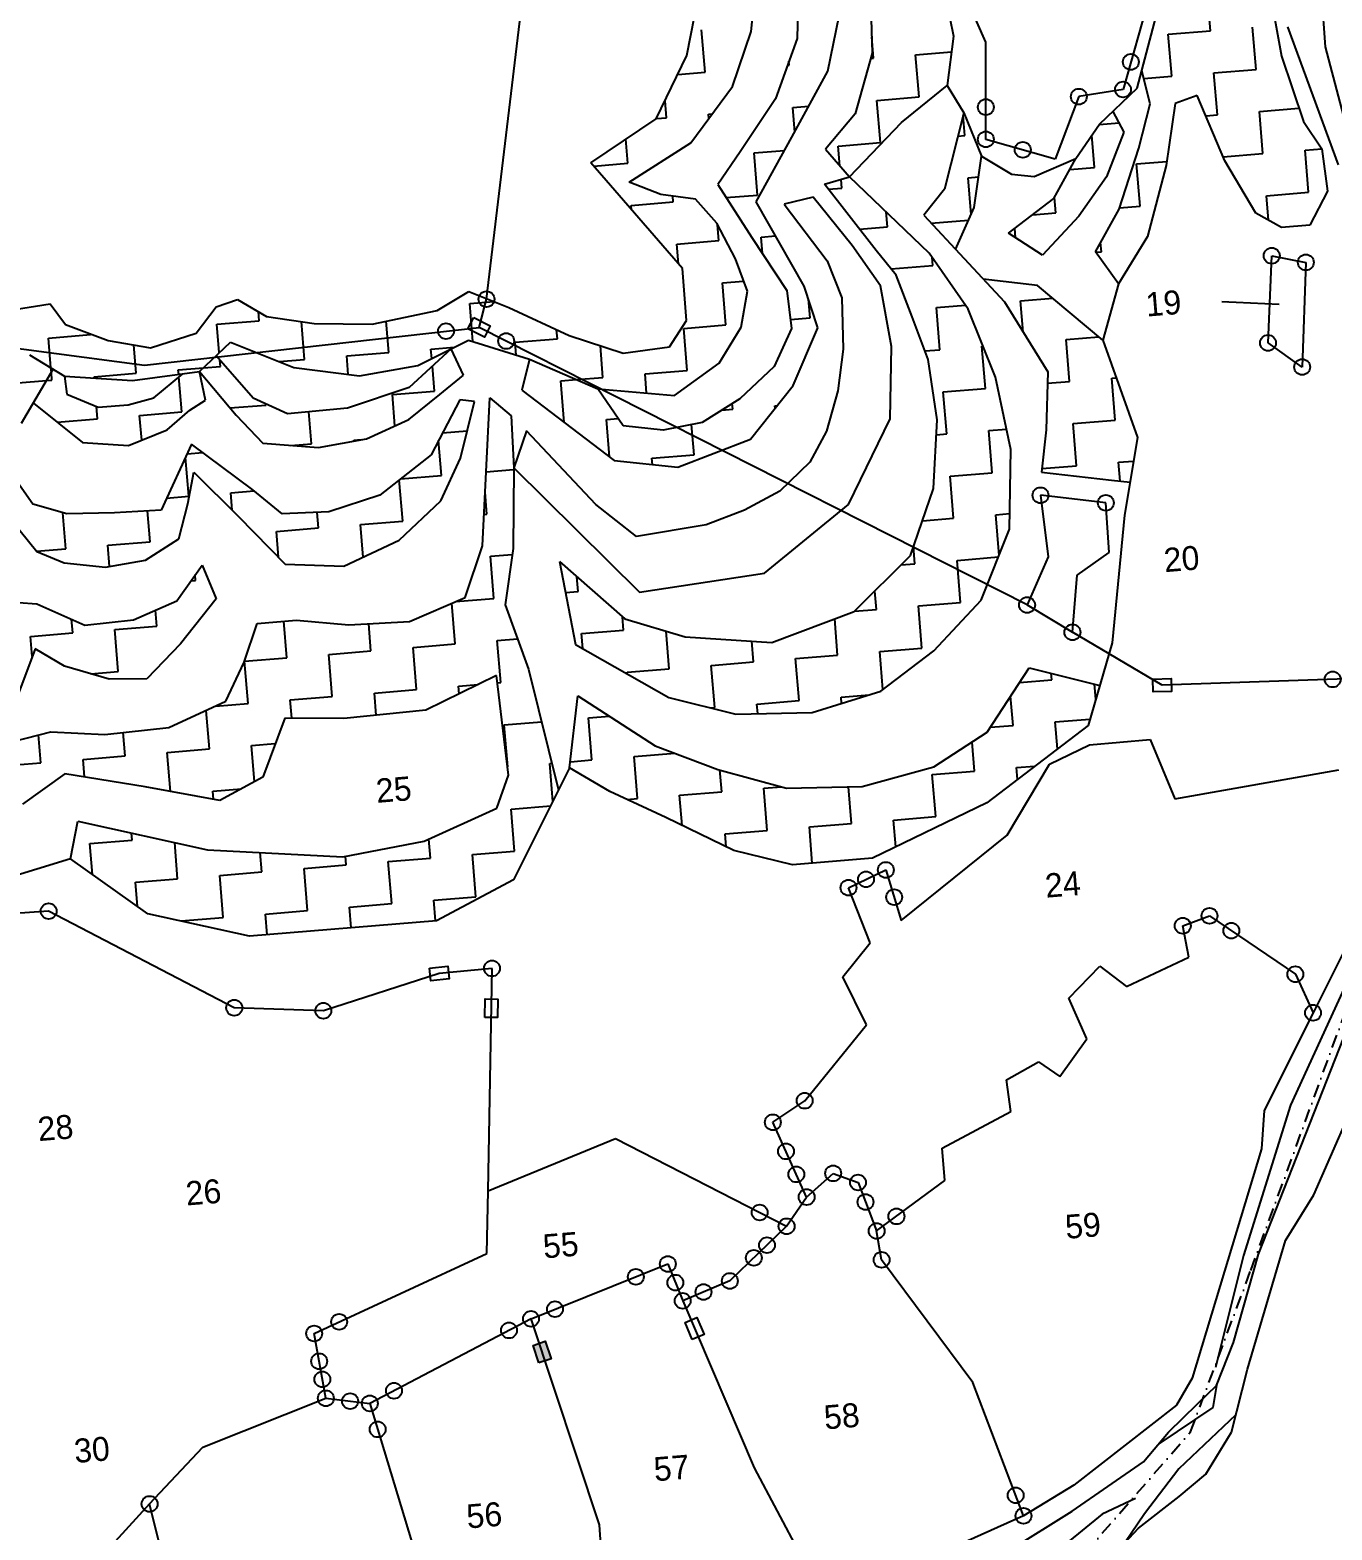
# Model space of a CAD drawing. Header units: metres. Extents: x 307122 to 311809, y 1926082 to 1930533.
# Drawn here: x 309685 to 310183, y 1928855 to 1929430 of the extents above; entities that cross this region are included whole.
import ezdxf

# ---------------------------------------------------------------- set-up
doc = ezdxf.new("R2010")
doc.units = ezdxf.units.M
doc.linetypes.add('DASHDOT', pattern=[1, 0.5, -0.25, 0, -0.25])
for name, color, linetype in [('LINE_WATER', 4, 'Continuous'), ('POLY_HATCH', 12, 'Continuous'), ('POLY_PARCEL', 6, 'Continuous'), ('POLY_WATER', 4, 'Continuous'), ('TEXT_PARCEL', 7, 'Continuous'), ('V_BOUND_STREAM_LINE', 7, 'DASHDOT')]:
    doc.layers.add(name, color=color, linetype=linetype)
doc.styles.add('TEXT_MAP', font='')
doc.styles.get('TEXT_MAP').set_extended_font_data('Kruti Dev 050')
doc.dimstyles.get("Standard").update_dxf_attribs({"dimtxt": 2.5, "dimasz": 2.5, "dimexe": 1.25, "dimexo": 0.625, "dimtad": 1, "dimdec": 4, "dimdsep": 46, "dimlunit": 6, "dimtxsty": 'Standard', "dimcen": 2.5, "dimadec": 0, "dimazin": 0, "dimtfac": 1, "dimtdec": 4, "dimtmove": 0, "dimatfit": 3, "dimfxl": 1, "dimtolj": 1, "dimtzin": 0, "dimarcsym": 0})

msp = doc.modelspace()

# ---------------------------------------------------------------- hatches: boundary and pattern name
msp.add_hatch(color=256).paths.add_polyline_path([(309881.99, 1928927.18), (309877.33, 1928925.63), (309879.56, 1928918.9), (309884.22, 1928920.44)])

# ---------------------------------------------------------------- linework, layer by layer
for points in [[(309854.58, 1929319.38), (309860.91, 1929316.17), (309858.69, 1929311.79), (309852.36, 1929315)], [(310114.73, 1929180.83), (310121.82, 1929181.08), (310121.99, 1929176.17), (310114.9, 1929175.92)], [(309837.59, 1929070.19), (309844.66, 1929070.88), (309845.13, 1929065.99), (309838.07, 1929065.3)], [(309858.78, 1929051.28), (309858.91, 1929058.37), (309863.82, 1929058.29), (309863.69, 1929051.19)], [(309938.33, 1928927.86), (309935.53, 1928934.39), (309940.04, 1928936.32), (309942.84, 1928929.8)], [(309879.56, 1928918.9), (309877.33, 1928925.63), (309881.99, 1928927.18), (309884.22, 1928920.44)]]:
    msp.add_lwpolyline(points, close=True)
for centre in [(310106.38, 1929417.28), (310086.45, 1929403.98), (310103.37, 1929406.71), (310050.81, 1929399.97), (310050.82, 1929387.62), (310064.95, 1929383.59), (310160.36, 1929343.03), (310173.42, 1929340.49), (309859.44, 1929326.38), (309843.93, 1929314.16), (309866.98, 1929310.35), (310158.94, 1929309.64), (310172, 1929300.41), (310071.75, 1929251.27), (310096.77, 1929248.37), (310066.6, 1929209.25), (310083.98, 1929198.79), (310183.71, 1929180.75), (310012.48, 1929107.75), (309998.17, 1929100.96), (310004.89, 1929104.15), (310015.65, 1929097.34), (309691.67, 1929091.96), (310136.51, 1929090.19), (310126.25, 1929086.37), (310144.88, 1929084.49), (309861.57, 1929070.05), (310169.4, 1929067.79), (309762.8, 1929054.96), (309796.94, 1929053.81), (310176.19, 1929053.04), (309981.4, 1929019.36), (309969.2, 1929011.09), (309974.22, 1928999.95), (309978.19, 1928991.14), (309992.28, 1928991.52), (310001.82, 1928988.01), (309982.12, 1928982.44), (310004.69, 1928980.55), (309964.14, 1928976.52), (310016.54, 1928975.05), (309974.45, 1928971.24), (310008.96, 1928969.45), (309966.94, 1928964.02), (309928.92, 1928956.81), (309961.92, 1928959.18), (310010.86, 1928958.38), (309916.66, 1928951.9), (309952.7, 1928950.31), (309931.82, 1928949.66), (309942.63, 1928946.07), (309885.7, 1928939.49), (309934.64, 1928942.7), (309802.99, 1928934.63), (309876.53, 1928935.81), (309793.4, 1928930.2), (309868.09, 1928931.38), (309795.32, 1928919.53), (309796.56, 1928912.62), (309797.87, 1928905.36), (309807.19, 1928904.28), (309824, 1928908.25), (309814.75, 1928903.4), (309817.77, 1928893.46), (309730.36, 1928864.89), (310062.24, 1928868.19), (310065.23, 1928860.33)]:
    msp.add_circle(centre, 3.04)
at = {"layer": 'LINE_WATER'}
for p, q in [((310181, 1929423.01), (310178.49, 1929457.25)), ((310201.42, 1929345), (310181, 1929423.01)), ((310195.08, 1929077.78), (310167.59, 1929017.68)), ((310155.25, 1928960.56), (310189.58, 1929047.74)), ((310167.59, 1929017.68), (310149.49, 1928960)), ((310149.49, 1928960), (310138.78, 1928917.15)), ((310145.75, 1928926.79), (310155.25, 1928960.56)), ((310139.22, 1928910.2), (310145.75, 1928926.79)), ((310131.91, 1928903.18), (310139.22, 1928910.2)), ((310139.22, 1928910.2), (310137.72, 1928901.85)), ((310137.72, 1928901.85), (310117.05, 1928887.91)), ((310120.82, 1928892.35), (310131.91, 1928903.18)), ((310146.64, 1928899.03), (310124.76, 1928878.31)), ((310111.23, 1928881.05), (310120.82, 1928892.35)), ((310083.86, 1928862.17), (310111.23, 1928881.05)), ((310124.76, 1928878.31), (310111.63, 1928861.04)), ((310108.16, 1928867.03), (310095.42, 1928861.03)), ((310059.68, 1928847.05), (310083.86, 1928862.17)), ((310095.42, 1928861.03), (310081.46, 1928849.64)), ((310111.63, 1928861.04), (310104.02, 1928850.04))]:
    msp.add_line(p, q, dxfattribs=at)
at = {"layer": 'POLY_HATCH'}
for p, q in [((309960.87, 1929428.99), (309963.07, 1929449.77)), ((309936.28, 1929419.75), (309941.49, 1929446.61)), ((309979.05, 1929446.62), (309978.47, 1929426.3)), ((310006.65, 1929442.73), (310007.26, 1929420.64)), ((310035.66, 1929441.03), (310038.36, 1929427.18)), ((310108.84, 1929407.17), (310116.59, 1929436.73)), ((309990.2, 1929413.75), (309994.65, 1929434.95)), ((310161.32, 1929434.92), (310164.15, 1929419.52)), ((309953.72, 1929407.81), (309960.87, 1929428.99)), ((309978.47, 1929426.3), (309970.23, 1929403.11)), ((310038.36, 1929427.18), (310036, 1929408.23)), ((309924.51, 1929395.52), (309936.28, 1929419.75)), ((310007.26, 1929420.64), (310000.79, 1929397.38)), ((310164.15, 1929419.52), (310172.47, 1929394.41)), ((309976.51, 1929388.42), (309990.2, 1929413.75)), ((310113.76, 1929401.19), (310110.59, 1929413.83)), ((309937.72, 1929386.25), (309953.72, 1929407.81)), ((310018.42, 1929394.04), (310036, 1929408.23)), ((310036, 1929408.23), (310042.34, 1929397.81)), ((310094.32, 1929393.47), (310108.84, 1929407.17)), ((309970.23, 1929403.11), (309956.69, 1929382.85)), ((310109.46, 1929384.25), (310113.76, 1929401.19)), ((310123.4, 1929401.33), (310119.87, 1929377.59)), ((310131.76, 1929404.36), (310123.4, 1929401.33)), ((310142.41, 1929379.44), (310131.76, 1929404.36)), ((309899.44, 1929378.66), (309924.51, 1929395.52)), ((310000.79, 1929397.38), (309989.33, 1929383.87)), ((310042.34, 1929397.81), (310035.02, 1929368.56)), ((310042.34, 1929397.81), (310049.18, 1929381.17)), ((310099.44, 1929398.3), (310103.74, 1929390.41)), ((309998.58, 1929373.27), (310018.42, 1929394.04)), ((310085.24, 1929380.22), (310094.32, 1929393.47)), ((310103.74, 1929390.41), (310097.09, 1929373.28)), ((310172.47, 1929394.41), (310179.58, 1929384.05)), ((309914.09, 1929371.17), (309937.72, 1929386.25)), ((309962.77, 1929363.65), (309976.51, 1929388.42)), ((309989.33, 1929383.87), (309998.58, 1929373.27)), ((310101.9, 1929360.88), (310109.46, 1929384.25)), ((310179.58, 1929384.05), (310181.69, 1929367.81)), ((309934.51, 1929338.18), (309899.44, 1929378.66)), ((309956.69, 1929382.85), (309948.14, 1929370.33)), ((310046.38, 1929361.54), (310049.18, 1929381.17)), ((310049.18, 1929381.17), (310060.69, 1929374.3)), ((310069.37, 1929373.45), (310085.24, 1929380.22)), ((310076.91, 1929364.99), (310085.24, 1929380.22)), ((310154.23, 1929359.3), (310142.41, 1929379.44)), ((309988.98, 1929370.42), (309998.58, 1929373.27)), ((310029.11, 1929344.06), (309998.58, 1929373.27)), ((310060.69, 1929374.3), (310069.37, 1929373.45)), ((310097.09, 1929373.28), (310086.47, 1929358.19)), ((310119.87, 1929377.59), (310112.71, 1929350.43)), ((309926.2, 1929366.48), (309914.09, 1929371.17)), ((309948.14, 1929370.33), (309961.07, 1929349.99)), ((310008.77, 1929345.08), (309988.98, 1929370.42)), ((310035.02, 1929368.56), (310026.98, 1929358.64)), ((310181.69, 1929367.81), (310174.94, 1929354.75)), ((309939.49, 1929364.73), (309926.2, 1929366.48)), ((309947.71, 1929355.46), (309939.49, 1929364.73)), ((309981.19, 1929331.37), (309962.77, 1929363.65)), ((309984.59, 1929365.44), (309973.54, 1929362.84)), ((309973.54, 1929362.84), (309989.96, 1929341.1)), ((309999.62, 1929346.96), (309984.59, 1929365.44)), ((310039.21, 1929345.48), (310046.38, 1929361.54)), ((310059.51, 1929351.71), (310076.91, 1929364.99)), ((310092.81, 1929344.49), (310101.9, 1929360.88)), ((309954.87, 1929341.84), (309947.71, 1929355.46)), ((310026.98, 1929358.64), (310057.89, 1929325.37)), ((310086.47, 1929358.19), (310072.52, 1929343.3)), ((310164.06, 1929353.86), (310154.23, 1929359.3)), ((309961.07, 1929349.99), (309974.56, 1929329.71)), ((310072.52, 1929343.3), (310059.51, 1929351.71)), ((310112.71, 1929350.43), (310101.68, 1929332.33)), ((310174.94, 1929354.75), (310164.06, 1929353.86)), ((310010.46, 1929331.52), (309999.62, 1929346.96)), ((310016.39, 1929335.64), (310008.77, 1929345.08)), ((310044.04, 1929322.55), (310029.11, 1929344.06)), ((310101.68, 1929332.33), (310092.81, 1929344.49)), ((309936.14, 1929318.22), (309934.51, 1929338.18)), ((309959.44, 1929329.42), (309954.87, 1929341.84)), ((309989.96, 1929341.1), (309995.63, 1929326.93)), ((310022.53, 1929319.65), (310016.39, 1929335.64)), ((310070.59, 1929331.69), (310049.78, 1929334.09)), ((310101.68, 1929332.33), (310095.63, 1929310.73)), ((309840.59, 1929322.02), (309852.69, 1929329.35)), ((309852.69, 1929329.35), (309868.01, 1929323.21)), ((309957.01, 1929315.73), (309959.44, 1929329.42)), ((309974.56, 1929329.71), (309976.32, 1929315.21)), ((309986.43, 1929315.48), (309981.19, 1929331.37)), ((309995.63, 1929326.93), (309996.12, 1929307.26)), ((310014.62, 1929308.22), (310010.46, 1929331.52)), ((310095.63, 1929310.73), (310070.59, 1929331.69)), ((309678.64, 1929322.48), (309692.22, 1929324.65)), ((309692.22, 1929324.65), (309698.17, 1929316.68)), ((309748.17, 1929313.38), (309755.81, 1929323.52)), ((309755.81, 1929323.52), (309764.04, 1929326.31)), ((309764.04, 1929326.31), (309775.16, 1929319.82)), ((309815.62, 1929316.8), (309840.59, 1929322.02)), ((309868.01, 1929323.21), (309891.11, 1929312.42)), ((310054.55, 1929296.49), (310044.04, 1929322.55)), ((310057.89, 1929325.37), (310074.58, 1929298.57)), ((309698.17, 1929316.68), (309714.54, 1929310.62)), ((309775.16, 1929319.82), (309793.37, 1929317.09)), ((309793.37, 1929317.09), (309815.62, 1929316.8)), ((309929.56, 1929308.17), (309936.14, 1929318.22)), ((309948.55, 1929301.89), (309957.01, 1929315.73)), ((309976.32, 1929315.21), (309969.63, 1929300.59)), ((309976.99, 1929293.31), (309986.43, 1929315.48)), ((310028.71, 1929303.26), (310022.53, 1929319.65)), ((309714.54, 1929310.62), (309730.65, 1929307.71)), ((309730.65, 1929307.71), (309748.17, 1929313.38)), ((309749.49, 1929298.71), (309761.35, 1929309.98)), ((309761.35, 1929309.98), (309785.6, 1929300.25)), ((309833.15, 1929300.95), (309852.61, 1929310.72)), ((309852.61, 1929310.72), (309875.95, 1929303.4)), ((309891.11, 1929312.42), (309911.78, 1929305.65)), ((310095.63, 1929310.73), (310108.88, 1929273.41)), ((309684.3, 1929305.08), (309697.76, 1929296.95)), ((309770.04, 1929288.42), (309755.83, 1929304.73)), ((309845.93, 1929307.37), (309829.78, 1929292.58)), ((309850.66, 1929297.28), (309845.93, 1929307.37)), ((309875.95, 1929303.4), (309872.94, 1929291.53)), ((309875.95, 1929303.4), (309902.1, 1929292.04)), ((309911.78, 1929305.65), (309929.56, 1929308.17)), ((309996.12, 1929307.26), (309994.04, 1929291.33)), ((310014.08, 1929280.59), (310014.62, 1929308.22)), ((309681.26, 1929278.9), (309693.45, 1929299.55)), ((309723.84, 1929295.18), (309749.49, 1929298.71)), ((309731.96, 1929288.66), (309743.06, 1929297.82)), ((309751.82, 1929287.68), (309749.49, 1929298.71)), ((309749.49, 1929298.71), (309763.48, 1929281.92)), ((309785.6, 1929300.25), (309810.74, 1929296.98)), ((309810.74, 1929296.98), (309833.15, 1929300.95)), ((309931.45, 1929289.48), (309948.55, 1929301.89)), ((309969.63, 1929300.59), (309956.56, 1929288.25)), ((310032.21, 1929280.2), (310028.71, 1929303.26)), ((310074.58, 1929298.57), (310073.98, 1929276.39)), ((309697.76, 1929296.95), (309723.84, 1929295.18)), ((309697.76, 1929296.95), (309698.63, 1929290.03)), ((309829.78, 1929292.58), (309806.17, 1929284.67)), ((309841.57, 1929289.82), (309850.66, 1929297.28)), ((309902.1, 1929292.04), (309931.45, 1929289.48)), ((309911.8, 1929277.83), (309902.1, 1929292.04)), ((309960.64, 1929272.82), (309976.99, 1929293.31)), ((310060.41, 1929268.85), (310054.55, 1929296.49)), ((309685.81, 1929286.6), (309704.63, 1929271.5)), ((309698.63, 1929290.03), (309710.61, 1929285.04)), ((309722.1, 1929285.98), (309731.96, 1929288.66)), ((309745.79, 1929283.82), (309751.82, 1929287.68)), ((309783.22, 1929282.42), (309770.04, 1929288.42)), ((309829.67, 1929280.26), (309841.57, 1929289.82)), ((309849.2, 1929287.83), (309838.24, 1929266.79)), ((309854.85, 1929287.17), (309849.2, 1929287.83)), ((309849.54, 1929265.48), (309854.85, 1929287.17)), ((309857.87, 1929231.97), (309860.79, 1929288.58)), ((309860.79, 1929288.58), (309868.92, 1929281.68)), ((309872.94, 1929291.53), (309908.38, 1929264.6)), ((309956.56, 1929288.25), (309942.1, 1929279.19)), ((309994.04, 1929291.33), (309989.69, 1929275.77)), ((309710.61, 1929285.04), (309722.1, 1929285.98)), ((309737.07, 1929276.39), (309745.79, 1929283.82)), ((309763.48, 1929281.92), (309773.69, 1929271.19)), ((309806.17, 1929284.67), (309783.22, 1929282.42)), ((309868.92, 1929281.68), (309869.87, 1929261.82)), ((309998.18, 1929247.75), (310014.08, 1929280.59)), ((309722.27, 1929270.33), (309737.07, 1929276.39)), ((309813.47, 1929272.96), (309829.67, 1929280.26)), ((309874.78, 1929275.92), (309869.87, 1929261.82)), ((309901.31, 1929247.69), (309874.78, 1929275.92)), ((309927.13, 1929276.27), (309911.8, 1929277.83)), ((309942.1, 1929279.19), (309927.13, 1929276.27)), ((309989.69, 1929275.77), (309983.33, 1929263.99)), ((310030.74, 1929253.93), (310032.21, 1929280.2)), ((310073.98, 1929276.39), (310072.09, 1929260.14)), ((309704.63, 1929271.5), (309722.27, 1929270.33)), ((309746.48, 1929270.83), (309734.74, 1929245.62)), ((309769.93, 1929253.35), (309746.48, 1929270.83)), ((309773.69, 1929271.19), (309795.09, 1929269.59)), ((309795.09, 1929269.59), (309813.47, 1929272.96)), ((309932.8, 1929262.1), (309960.64, 1929272.82)), ((310108.88, 1929273.41), (310103.97, 1929243.62)), ((309685.67, 1929247.93), (309670.9, 1929268.73)), ((309838.24, 1929266.79), (309818.6, 1929251.38)), ((309841.92, 1929249.18), (309849.54, 1929265.48)), ((309908.38, 1929264.6), (309932.8, 1929262.1)), ((309983.33, 1929263.99), (309971.85, 1929252.91)), ((310059.93, 1929238.3), (310060.41, 1929268.85)), ((309745, 1929247.95), (309747.36, 1929260.08)), ((309747.36, 1929260.08), (309764.42, 1929243.2)), ((309869.87, 1929261.82), (309869.65, 1929230.87)), ((309869.87, 1929261.82), (309918.14, 1929214.16)), ((310072.09, 1929260.14), (310098.91, 1929257.11)), ((309781.13, 1929244.2), (309769.93, 1929253.35)), ((309971.85, 1929252.91), (309958.37, 1929245.61)), ((310021.98, 1929228.26), (310030.74, 1929253.93)), ((310098.91, 1929257.11), (310106.07, 1929256.34)), ((309673.87, 1929246.22), (309687.16, 1929229.78)), ((309698.67, 1929244.15), (309685.67, 1929247.93)), ((309741.62, 1929234.62), (309745, 1929247.95)), ((309818.6, 1929251.38), (309798.98, 1929244.92)), ((309825.99, 1929234.08), (309841.92, 1929249.18)), ((309916.96, 1929235.46), (309901.31, 1929247.69)), ((309965.98, 1929221.46), (309998.18, 1929247.75)), ((309716.92, 1929244.53), (309698.67, 1929244.15)), ((309734.74, 1929245.62), (309716.92, 1929244.53)), ((309764.42, 1929243.2), (309782.34, 1929224.9)), ((309798.98, 1929244.92), (309781.13, 1929244.2)), ((309958.37, 1929245.61), (309943.63, 1929239.9)), ((310103.97, 1929243.62), (310099.16, 1929194.73)), ((309728.85, 1929226.48), (309741.62, 1929234.62)), ((309943.63, 1929239.9), (309916.96, 1929235.46)), ((310048.99, 1929211.08), (310059.93, 1929238.3)), ((309687.16, 1929229.78), (309697.59, 1929225.41)), ((309804.79, 1929224.13), (309825.99, 1929234.08)), ((309851.25, 1929212.17), (309857.87, 1929231.97)), ((309869.65, 1929230.87), (309866.61, 1929209.31)), ((309697.59, 1929225.41), (309713.4, 1929223.72)), ((309713.4, 1929223.72), (309728.85, 1929226.48)), ((309740.86, 1929210.86), (309750.48, 1929224.55)), ((309750.48, 1929224.55), (309755.85, 1929211.55)), ((309782.34, 1929224.9), (309804.79, 1929224.13)), ((309887.38, 1929225.94), (309893.58, 1929194.15)), ((309887.38, 1929225.94), (309912.47, 1929203.99)), ((310000.39, 1929206.77), (310021.98, 1929228.26)), ((309918.14, 1929214.16), (309965.98, 1929221.46)), ((309755.85, 1929211.55), (309742.21, 1929194.31)), ((309830, 1929202.87), (309851.25, 1929212.17)), ((309673.13, 1929210.68), (309687.19, 1929209.68)), ((309687.19, 1929209.68), (309705.6, 1929201.52)), ((309724.25, 1929203.59), (309740.86, 1929210.86)), ((309866.61, 1929209.31), (309875.51, 1929184.61)), ((309968.76, 1929194.92), (310000.39, 1929206.77)), ((310030.84, 1929191.64), (310048.99, 1929211.08)), ((309705.6, 1929201.52), (309724.25, 1929203.59)), ((309766.63, 1929187.36), (309771.61, 1929202.2)), ((309771.61, 1929202.2), (309786.63, 1929203.44)), ((309786.63, 1929203.44), (309806.72, 1929201.65)), ((309806.72, 1929201.65), (309830, 1929202.87)), ((309912.47, 1929203.99), (309935.58, 1929197.03)), ((309742.21, 1929194.31), (309729.34, 1929180.9)), ((309935.58, 1929197.03), (309968.76, 1929194.92)), ((310099.16, 1929194.73), (310089.99, 1929163.12)), ((309686.46, 1929192.43), (309679.85, 1929174.69)), ((309697.75, 1929185.83), (309686.46, 1929192.43)), ((309893.58, 1929194.15), (309929.37, 1929173.75)), ((310010.56, 1929176.22), (310030.84, 1929191.64)), ((309714.83, 1929180.78), (309697.75, 1929185.83)), ((309759.61, 1929172.35), (309766.63, 1929187.36)), ((309875.51, 1929184.61), (309887.03, 1929138.27)), ((310051.32, 1929160.55), (310067.37, 1929185.18)), ((310067.37, 1929185.18), (310094.44, 1929178.47)), ((309729.34, 1929180.9), (309714.83, 1929180.78)), ((309863.33, 1929182.23), (309836.22, 1929169.01)), ((309867.83, 1929144.1), (309863.33, 1929182.23)), ((309737.74, 1929162.31), (309759.61, 1929172.35)), ((309891.32, 1929146.82), (309894.48, 1929174.5)), ((309894.48, 1929174.5), (309924.04, 1929155.35)), ((309929.37, 1929173.75), (309955.02, 1929167.48)), ((309984.29, 1929168.08), (310010.56, 1929176.22)), ((309782.14, 1929165.95), (309773.69, 1929143.26)), ((309804.85, 1929165.75), (309782.14, 1929165.95)), ((309836.22, 1929169.01), (309804.85, 1929165.75)), ((309955.02, 1929167.48), (309984.29, 1929168.08)), ((309672.97, 1929155.62), (309692.49, 1929160.66)), ((309692.49, 1929160.66), (309713.21, 1929159.61)), ((309713.21, 1929159.61), (309737.74, 1929162.31)), ((310030.84, 1929147.21), (310051.32, 1929160.55)), ((310089.99, 1929163.12), (310051.24, 1929133.49)), ((309924.04, 1929155.35), (309948.11, 1929146.25)), ((309697.94, 1929144.6), (309681.7, 1929132.96)), ((309728.61, 1929139.56), (309697.94, 1929144.6)), ((309773.69, 1929143.26), (309757.23, 1929134.34)), ((309863.38, 1929131.36), (309867.83, 1929144.1)), ((309891.32, 1929146.82), (309869.84, 1929103.92)), ((309906.76, 1929137.8), (309891.32, 1929146.82)), ((309948.11, 1929146.25), (309974.36, 1929139.08)), ((310003.46, 1929139.72), (310030.84, 1929147.21)), ((309757.23, 1929134.34), (309728.61, 1929139.56)), ((309928.17, 1929127.81), (309906.76, 1929137.8)), ((309974.36, 1929139.08), (310003.46, 1929139.72)), ((309835.53, 1929118.77), (309863.38, 1929131.36)), ((310051.24, 1929133.49), (310007.39, 1929112.26)), ((309700.05, 1929112.03), (309702.86, 1929126.45)), ((309702.86, 1929126.45), (309752.59, 1929115.4)), ((309954.2, 1929115.25), (309928.17, 1929127.81)), ((309752.59, 1929115.4), (309804.39, 1929112.78)), ((309804.39, 1929112.78), (309835.53, 1929118.77)), ((309976.72, 1929109.74), (309954.2, 1929115.25)), ((309700.05, 1929112.03), (309674.23, 1929104.04)), ((309729.72, 1929090.95), (309700.05, 1929112.03)), ((310007.39, 1929112.26), (309976.72, 1929109.74)), ((309869.84, 1929103.92), (309840.24, 1929088.26)), ((309768.66, 1929082.39), (309729.72, 1929090.95)), ((309840.24, 1929088.26), (309768.66, 1929082.39))]:
    msp.add_line(p, q, dxfattribs=at)
at = {"layer": 'POLY_HATCH', "linetype": 'Continuous'}
for p, q in [((310136.87, 1929429.25), (310135.54, 1929445.39)), ((310154.33, 1929414.44), (310153.01, 1929430.58)), ((309943.21, 1929413.37), (309941.89, 1929429.51)), ((309943.21, 1929413.37), (309941.89, 1929429.51)), ((310007.77, 1929418.66), (310007.09, 1929426.89)), ((310120.73, 1929427.93), (310136.87, 1929429.25)), ((310122.05, 1929411.79), (310120.73, 1929427.93)), ((310006.69, 1929418.58), (310007.77, 1929418.66)), ((310023.9, 1929419.99), (310037.61, 1929421.11)), ((310025.23, 1929403.85), (310023.9, 1929419.99)), ((309932.77, 1929412.51), (309943.21, 1929413.37)), ((309932.77, 1929412.51), (309943.21, 1929413.37)), ((309974.8, 1929415.96), (309975.49, 1929416.02)), ((309975.49, 1929416.02), (309975.36, 1929417.56)), ((310138.19, 1929413.12), (310154.33, 1929414.44)), ((310139.51, 1929396.98), (310138.19, 1929413.12)), ((310111.32, 1929410.91), (310122.05, 1929411.79)), ((309928.4, 1929395.91), (309927.87, 1929402.42)), ((309928.4, 1929395.91), (309927.87, 1929402.42)), ((310009.09, 1929402.53), (310025.23, 1929403.85)), ((310010.41, 1929386.39), (310009.09, 1929402.53)), ((309924.55, 1929395.59), (309928.4, 1929395.91)), ((309924.55, 1929395.59), (309928.4, 1929395.91)), ((309944.54, 1929397.23), (309945.96, 1929397.35)), ((309944.54, 1929397.23), (309945.96, 1929397.35)), ((309944.67, 1929395.61), (309944.54, 1929397.23)), ((309944.67, 1929395.61), (309944.54, 1929397.23)), ((309976.81, 1929399.88), (309982.97, 1929400.38)), ((309977.59, 1929390.42), (309976.81, 1929399.88)), ((310042.69, 1929389.04), (310042.06, 1929396.7)), ((310135.07, 1929396.61), (310139.51, 1929396.98)), ((310155.65, 1929398.3), (310170.77, 1929399.54)), ((310156.98, 1929382.16), (310155.65, 1929398.3)), ((310094.17, 1929393.26), (310101.85, 1929393.89)), ((309913.59, 1929378.45), (309912.83, 1929387.66)), ((309913.59, 1929378.45), (309912.83, 1929387.66)), ((309994.27, 1929385.07), (310010.41, 1929386.39)), ((309994.9, 1929377.49), (309994.27, 1929385.07)), ((310040.09, 1929388.82), (310042.69, 1929389.04)), ((310092.43, 1929376.87), (310091.41, 1929389.23)), ((310173.11, 1929383.49), (310179.58, 1929384.02)), ((309900.55, 1929377.38), (309913.59, 1929378.45)), ((309900.55, 1929377.38), (309913.59, 1929378.45)), ((309962, 1929382.42), (309973.71, 1929383.38)), ((309963.32, 1929366.28), (309962, 1929382.42)), ((310108.56, 1929378.19), (310120.1, 1929379.14)), ((310109.89, 1929362.06), (310108.56, 1929378.19)), ((310141.77, 1929380.92), (310156.98, 1929382.16)), ((310174.44, 1929367.35), (310173.11, 1929383.49)), ((310044.01, 1929372.9), (310048.04, 1929373.23)), ((310045.17, 1929358.83), (310044.01, 1929372.9)), ((310082.98, 1929376.1), (310092.43, 1929376.87)), ((309990.47, 1929368.51), (309995.6, 1929368.93)), ((309995.6, 1929368.93), (309995.32, 1929372.3)), ((310158.3, 1929366.03), (310174.44, 1929367.35)), ((309914.91, 1929362.31), (309931.05, 1929363.63)), ((309914.91, 1929362.31), (309931.05, 1929363.63)), ((309915.05, 1929360.64), (309914.91, 1929362.31)), ((309915.05, 1929360.64), (309914.91, 1929362.31)), ((309931.05, 1929363.63), (309930.86, 1929365.86)), ((309931.05, 1929363.63), (309930.86, 1929365.86)), ((309951.34, 1929365.3), (309963.32, 1929366.28)), ((310077.61, 1929359.41), (310077.12, 1929365.38)), ((310102.07, 1929361.42), (310109.89, 1929362.06)), ((310159.07, 1929356.62), (310158.3, 1929366.03)), ((310013.06, 1929354.11), (310012.59, 1929359.86)), ((310029.9, 1929355.5), (310044.2, 1929356.67)), ((310068.63, 1929358.67), (310077.61, 1929359.41)), ((309948.51, 1929348.82), (309948.01, 1929354.89)), ((309948.51, 1929348.82), (309948.01, 1929354.89)), ((309964.65, 1929350.14), (309970.21, 1929350.6)), ((309965.16, 1929343.84), (309964.65, 1929350.14)), ((310002.4, 1929353.24), (310013.06, 1929354.11)), ((310062.14, 1929350.02), (310061.85, 1929353.5)), ((309932.37, 1929347.49), (309948.51, 1929348.82)), ((309932.37, 1929347.49), (309948.51, 1929348.82)), ((309932.99, 1929339.93), (309932.37, 1929347.49)), ((309932.99, 1929339.93), (309932.37, 1929347.49)), ((310092.87, 1929344.41), (310095.07, 1929344.59)), ((310095.07, 1929344.59), (310094.79, 1929348.06)), ((310014.5, 1929337.99), (310030.52, 1929339.3)), ((310030.52, 1929339.3), (310030.27, 1929342.39)), ((309949.83, 1929332.68), (309957.99, 1929333.35)), ((309949.83, 1929332.68), (309957.99, 1929333.35)), ((309951.16, 1929316.54), (309949.83, 1929332.68)), ((309951.16, 1929316.54), (309949.83, 1929332.68)), ((310064.12, 1929325.81), (310076.41, 1929326.82)), ((309772.32, 1929318.12), (309772.03, 1929321.65)), ((309772.32, 1929318.12), (309772.03, 1929321.65)), ((309853.01, 1929324.74), (309862.29, 1929325.5)), ((309853.01, 1929324.74), (309862.29, 1929325.5)), ((309854.2, 1929310.22), (309853.01, 1929324.74)), ((309854.2, 1929310.22), (309853.01, 1929324.74)), ((309983.43, 1929319.19), (309982.85, 1929326.34)), ((310031.85, 1929323.16), (310042.98, 1929324.08)), ((310033.17, 1929307.02), (310031.85, 1929323.16)), ((310065.11, 1929313.77), (310064.12, 1929325.81)), ((309756.18, 1929316.8), (309772.32, 1929318.12)), ((309756.18, 1929316.8), (309772.32, 1929318.12)), ((309757.07, 1929305.91), (309756.18, 1929316.8)), ((309757.07, 1929305.91), (309756.18, 1929316.8)), ((309789.78, 1929303.31), (309788.59, 1929317.81)), ((309789.78, 1929303.31), (309788.59, 1929317.81)), ((309822.05, 1929305.95), (309821.07, 1929317.94)), ((309822.05, 1929305.95), (309821.07, 1929317.94)), ((309935.02, 1929315.22), (309951.16, 1929316.54)), ((309935.02, 1929315.22), (309951.16, 1929316.54)), ((309936.34, 1929299.08), (309935.02, 1929315.22)), ((309936.34, 1929299.08), (309935.02, 1929315.22)), ((309975.91, 1929318.57), (309983.43, 1929319.19)), ((309691.63, 1929311.5), (309707.77, 1929312.82)), ((309691.63, 1929311.5), (309707.77, 1929312.82)), ((309692.57, 1929300.08), (309691.63, 1929311.5)), ((309692.57, 1929300.08), (309691.63, 1929311.5)), ((309707.77, 1929312.82), (309707.74, 1929313.13)), ((309707.77, 1929312.82), (309707.74, 1929313.13)), ((309870.47, 1929309.92), (309886.61, 1929311.25)), ((309870.47, 1929309.92), (309886.61, 1929311.25)), ((309870.87, 1929304.99), (309870.47, 1929309.92)), ((309870.87, 1929304.99), (309870.47, 1929309.92)), ((309886.61, 1929311.25), (309886.33, 1929314.65)), ((309886.61, 1929311.25), (309886.33, 1929314.65)), ((310081.58, 1929311), (310094.09, 1929312.02)), ((310082.91, 1929294.86), (310081.58, 1929311)), ((309725.23, 1929298.01), (309724.34, 1929308.85)), ((309725.23, 1929298.01), (309724.34, 1929308.85)), ((309805.92, 1929304.63), (309822.05, 1929305.95)), ((309805.92, 1929304.63), (309822.05, 1929305.95)), ((309806.5, 1929297.53), (309805.92, 1929304.63)), ((309806.5, 1929297.53), (309805.92, 1929304.63)), ((309838.19, 1929307.28), (309847.23, 1929308.02)), ((309838.19, 1929307.28), (309847.23, 1929308.02)), ((309838.49, 1929303.63), (309838.19, 1929307.28)), ((309838.49, 1929303.63), (309838.19, 1929307.28)), ((309904.07, 1929296.43), (309903.08, 1929308.5)), ((309904.07, 1929296.43), (309903.08, 1929308.5)), ((310027.46, 1929306.56), (310033.17, 1929307.02)), ((310049.31, 1929308.35), (310049.75, 1929308.38)), ((310050.63, 1929292.21), (310049.31, 1929308.35)), ((309692.71, 1929298.3), (309692.57, 1929300.08)), ((309692.95, 1929295.36), (309692.71, 1929298.3)), ((309709.09, 1929296.69), (309725.23, 1929298.01)), ((309709.09, 1929296.69), (309725.23, 1929298.01)), ((309741.37, 1929299.33), (309750.98, 1929300.12)), ((309741.37, 1929299.33), (309750.98, 1929300.12)), ((309741.51, 1929297.61), (309741.37, 1929299.33)), ((309741.51, 1929297.61), (309741.37, 1929299.33)), ((309750.98, 1929300.12), (309757.5, 1929300.66)), ((309757.5, 1929300.66), (309757.31, 1929303.04)), ((309779.98, 1929302.5), (309789.78, 1929303.31)), ((309779.98, 1929302.5), (309789.78, 1929303.31)), ((309839.52, 1929291.14), (309838.73, 1929300.77)), ((309920.2, 1929297.76), (309936.34, 1929299.08)), ((309920.2, 1929297.76), (309936.34, 1929299.08)), ((309920.81, 1929290.41), (309920.2, 1929297.76)), ((309920.81, 1929290.41), (309920.2, 1929297.76)), ((309680.06, 1929294.31), (309690.88, 1929295.19)), ((309690.88, 1929295.19), (309692.95, 1929295.36)), ((309709.13, 1929296.18), (309709.09, 1929296.69)), ((309709.13, 1929296.18), (309709.09, 1929296.69)), ((309742.69, 1929283.2), (309741.59, 1929296.61)), ((309887.93, 1929295.11), (309893.91, 1929295.6)), ((309889.24, 1929279.14), (309887.93, 1929295.11)), ((309893.91, 1929295.6), (309904.07, 1929296.43)), ((309893.91, 1929295.6), (309904.07, 1929296.43)), ((310034.49, 1929290.89), (310050.63, 1929292.21)), ((310074.46, 1929294.16), (310082.91, 1929294.86)), ((310099.04, 1929296.18), (310100.75, 1929296.32)), ((310100.37, 1929280.04), (310099.04, 1929296.18)), ((309774.97, 1929285.84), (309774.94, 1929286.19)), ((309823.38, 1929289.82), (309839.52, 1929291.14)), ((309824.36, 1929277.87), (309823.38, 1929289.82)), ((309953.8, 1929284.27), (309953.63, 1929286.41)), ((310035.82, 1929274.75), (310034.49, 1929290.89)), ((309694.93, 1929279.28), (309710.41, 1929280.55)), ((309710.41, 1929280.55), (309710.03, 1929285.29)), ((309726.55, 1929281.87), (309742.69, 1929283.2)), ((309727.33, 1929272.4), (309726.55, 1929281.87)), ((309761.15, 1929284.71), (309774.97, 1929285.84)), ((309792.43, 1929271.03), (309791.43, 1929283.22)), ((309905.39, 1929280.3), (309909.86, 1929280.66)), ((309949.66, 1929283.93), (309953.8, 1929284.27)), ((309969.94, 1929285.59), (309970.89, 1929285.67)), ((309970.02, 1929284.58), (309969.94, 1929285.59)), ((309842.59, 1929275.14), (309852.09, 1929275.92)), ((309906.57, 1929265.97), (309905.39, 1929280.3)), ((309938.99, 1929266.81), (309938.04, 1929278.39)), ((310031.88, 1929274.43), (310035.82, 1929274.75)), ((310051.95, 1929276.07), (310058.76, 1929276.63)), ((310053.28, 1929259.93), (310051.95, 1929276.07)), ((310084.23, 1929278.72), (310100.37, 1929280.04)), ((310085.55, 1929262.58), (310084.23, 1929278.72)), ((309784.52, 1929270.38), (309792.43, 1929271.03)), ((309808.56, 1929272.35), (309811.44, 1929272.59)), ((309808.59, 1929272.07), (309808.56, 1929272.35)), ((309842.16, 1929258.86), (309841.07, 1929272.22)), ((309745.34, 1929250.92), (309744.12, 1929265.75)), ((309744.76, 1929267.12), (309750.79, 1929267.61)), ((309922.85, 1929265.48), (309938.99, 1929266.81)), ((309923.05, 1929263.09), (309922.85, 1929265.48)), ((310101.69, 1929263.91), (310107.39, 1929264.37)), ((310102.28, 1929256.74), (310101.69, 1929263.91)), ((309826.51, 1929257.58), (309842.16, 1929258.86)), ((309859.33, 1929260.27), (309869.86, 1929261.14)), ((310037.14, 1929258.61), (310053.28, 1929259.93)), ((310038.46, 1929242.47), (310037.14, 1929258.61)), ((310072.25, 1929261.49), (310085.55, 1929262.58)), ((309761.47, 1929252.25), (309770.39, 1929252.98)), ((309762.02, 1929245.57), (309761.47, 1929252.25)), ((309827.35, 1929241.4), (309826.05, 1929257.22)), ((309859.63, 1929244.05), (309858.93, 1929252.49)), ((309736.89, 1929250.23), (309745.34, 1929250.92)), ((309698.25, 1929230.81), (309697.12, 1929244.6)), ((309730.52, 1929233.46), (309729.55, 1929245.3)), ((309795.07, 1929238.75), (309794.58, 1929244.74)), ((309811.21, 1929240.08), (309827.35, 1929241.4)), ((309858.49, 1929243.96), (309859.63, 1929244.05)), ((310026.49, 1929241.49), (310038.46, 1929242.47)), ((310054.6, 1929243.8), (310060.02, 1929244.24)), ((310055.88, 1929228.23), (310054.6, 1929243.8)), ((309778.94, 1929237.43), (309795.07, 1929238.75)), ((309779.75, 1929227.55), (309778.94, 1929237.43)), ((309812.23, 1929227.62), (309811.21, 1929240.08)), ((309687.06, 1929229.89), (309698.25, 1929230.81)), ((309714.39, 1929232.14), (309730.52, 1929233.46)), ((309715.05, 1929224.02), (309714.39, 1929232.14)), ((310023.65, 1929225.01), (310023.11, 1929231.59)), ((309860.95, 1929227.91), (309869.33, 1929228.6)), ((309862.27, 1929211.77), (309860.95, 1929227.91)), ((310018.27, 1929224.57), (310023.65, 1929225.01)), ((310039.79, 1929226.34), (310055.64, 1929227.64)), ((310041.11, 1929210.2), (310039.79, 1929226.34)), ((309746.23, 1929218.5), (309747.98, 1929218.65)), ((309747.98, 1929218.65), (309747.81, 1929220.75)), ((309894.55, 1929214.42), (309894.08, 1929220.08)), ((309847.58, 1929210.57), (309862.27, 1929211.77)), ((309889.71, 1929214.02), (309894.55, 1929214.42)), ((310008.84, 1929207.55), (310008.26, 1929214.6)), ((309733.17, 1929201.18), (309732.67, 1929207.28)), ((309847.46, 1929194.31), (309846.18, 1929209.95)), ((310000.48, 1929206.86), (310008.84, 1929207.55)), ((310024.97, 1929208.87), (310041.11, 1929210.2)), ((310026.3, 1929192.74), (310024.97, 1929208.87)), ((309700.89, 1929198.54), (309700.46, 1929203.8)), ((309717.03, 1929199.86), (309733.17, 1929201.18)), ((309782.91, 1929189.02), (309781.76, 1929203.04)), ((309815.18, 1929191.67), (309814.33, 1929202.05)), ((309912.01, 1929199.61), (309911.59, 1929204.76)), ((309994.02, 1929190.09), (309992.88, 1929203.96)), ((309684.76, 1929197.21), (309700.89, 1929198.54)), ((309685.39, 1929189.55), (309684.76, 1929197.21)), ((309718.36, 1929183.72), (309717.03, 1929199.86)), ((309831.32, 1929192.99), (309847.46, 1929194.31)), ((309863.6, 1929195.64), (309871.31, 1929196.27)), ((309864.92, 1929179.5), (309863.6, 1929195.64)), ((309895.87, 1929198.28), (309912.01, 1929199.61)), ((309896.34, 1929192.57), (309895.87, 1929198.28)), ((309929.47, 1929184.79), (309928.29, 1929199.23)), ((309961.75, 1929187.44), (309961.09, 1929195.41)), ((309766.77, 1929187.69), (309782.91, 1929189.02)), ((309799.05, 1929190.34), (309815.18, 1929191.67)), ((309800.37, 1929174.2), (309799.05, 1929190.34)), ((309832.64, 1929176.85), (309831.32, 1929192.99)), ((309977.88, 1929188.76), (309994.02, 1929190.09)), ((309979.21, 1929172.63), (309977.88, 1929188.76)), ((310010.16, 1929191.41), (310026.3, 1929192.74)), ((310011.36, 1929176.83), (310010.16, 1929191.41)), ((309707.8, 1929182.86), (309718.36, 1929183.72)), ((309768.09, 1929171.56), (309766.77, 1929187.69)), ((309913.33, 1929183.47), (309929.47, 1929184.79)), ((309913.38, 1929182.86), (309913.33, 1929183.47)), ((309945.61, 1929186.12), (309961.75, 1929187.44)), ((309946.93, 1929169.98), (309945.61, 1929186.12)), ((310076.03, 1929180.57), (310075.83, 1929183.08)), ((309848.78, 1929178.17), (309856.27, 1929178.79)), ((309849.02, 1929175.25), (309848.78, 1929178.17)), ((309863.66, 1929179.4), (309864.92, 1929179.5)), ((310063.71, 1929179.56), (310076.03, 1929180.57)), ((310092.89, 1929173.12), (310092.41, 1929178.97)), ((309755.67, 1929170.54), (309768.09, 1929171.56)), ((309784.23, 1929172.88), (309800.37, 1929174.2)), ((309784.8, 1929165.92), (309784.23, 1929172.88)), ((309816.51, 1929175.53), (309832.64, 1929176.85)), ((309817.2, 1929167.03), (309816.51, 1929175.53)), ((309963.07, 1929171.3), (309979.21, 1929172.63)), ((309963.37, 1929167.65), (309963.07, 1929171.3)), ((309995.35, 1929173.95), (310006.07, 1929174.83)), ((309995.54, 1929171.57), (309995.35, 1929173.95)), ((310061.22, 1929163.11), (310060.3, 1929174.33)), ((309753.28, 1929154.09), (309752.07, 1929168.88)), ((309898.52, 1929166.01), (309906.56, 1929166.67)), ((309899.84, 1929149.87), (309898.52, 1929166.01)), ((309945.32, 1929169.85), (309946.93, 1929169.98)), ((310077.36, 1929164.43), (310090.69, 1929165.52)), ((309721, 1929151.45), (309720.27, 1929160.38)), ((309866.24, 1929163.36), (309880.5, 1929164.53)), ((309867.57, 1929147.22), (309866.24, 1929163.36)), ((310052.52, 1929162.39), (310061.22, 1929163.11)), ((310078.2, 1929154.11), (310077.36, 1929164.43)), ((309688.73, 1929148.8), (309687.85, 1929159.46)), ((309737.14, 1929152.77), (309753.28, 1929154.09)), ((309769.42, 1929155.42), (309778.5, 1929156.16)), ((309770.55, 1929141.56), (309769.42, 1929155.42)), ((310046.41, 1929145.65), (310045.5, 1929156.75)), ((309672.59, 1929147.48), (309688.73, 1929148.8)), ((309704.87, 1929150.12), (309721, 1929151.45)), ((309705.42, 1929143.37), (309704.87, 1929150.12)), ((309738.37, 1929137.78), (309737.14, 1929152.77)), ((309883.71, 1929148.55), (309884.46, 1929148.61)), ((309884.9, 1929134), (309883.71, 1929148.55)), ((309891.59, 1929149.19), (309899.84, 1929149.87)), ((309915.98, 1929151.19), (309931.64, 1929152.48)), ((309917.3, 1929135.06), (309915.98, 1929151.19)), ((309867.46, 1929147.21), (309867.57, 1929147.22)), ((309949.58, 1929137.7), (309948.9, 1929146.04)), ((310030.27, 1929144.32), (310046.41, 1929145.65)), ((310031.59, 1929128.18), (310030.27, 1929144.32)), ((310062.54, 1929146.97), (310069.63, 1929147.55)), ((310062.92, 1929142.42), (310062.54, 1929146.97)), ((309754.6, 1929137.96), (309765.56, 1929138.86)), ((309754.86, 1929134.78), (309754.6, 1929137.96)), ((309933.44, 1929136.38), (309949.58, 1929137.7)), ((309965.72, 1929139.03), (309972.5, 1929139.58)), ((309967.04, 1929122.89), (309965.72, 1929139.03)), ((309999.32, 1929125.54), (309998.16, 1929139.6)), ((309868.89, 1929131.09), (309884.06, 1929132.33)), ((309870.21, 1929114.95), (309868.89, 1929131.09)), ((309913.34, 1929134.73), (309917.3, 1929135.06)), ((309934.39, 1929124.81), (309933.44, 1929136.38)), ((309983.18, 1929124.21), (309999.32, 1929125.54)), ((310015.45, 1929126.86), (310031.59, 1929128.18)), ((310016.3, 1929116.57), (310015.45, 1929126.86)), ((309723.65, 1929119.17), (309723.43, 1929121.88)), ((309837.94, 1929112.3), (309837.34, 1929119.59)), ((309950.9, 1929121.57), (309967.04, 1929122.89)), ((309951.31, 1929116.64), (309950.9, 1929121.57)), ((309984.31, 1929110.37), (309983.18, 1929124.21)), ((309707.51, 1929117.85), (309723.65, 1929119.17)), ((309708.48, 1929106.04), (309707.51, 1929117.85)), ((309741.11, 1929104.36), (309739.98, 1929118.21)), ((309773.39, 1929107.01), (309772.78, 1929114.38)), ((309854.08, 1929113.62), (309870.21, 1929114.95)), ((309789.53, 1929108.33), (309805.66, 1929109.65)), ((309790.85, 1929092.19), (309789.53, 1929108.33)), ((309805.66, 1929109.65), (309805.39, 1929112.97)), ((309821.8, 1929110.98), (309837.94, 1929112.3)), ((309823.13, 1929094.84), (309821.8, 1929110.98)), ((309855.4, 1929097.49), (309854.08, 1929113.62)), ((309724.98, 1929103.03), (309741.11, 1929104.36)), ((309725.73, 1929093.78), (309724.98, 1929103.03)), ((309757.25, 1929105.68), (309773.39, 1929107.01)), ((309758.57, 1929089.54), (309757.25, 1929105.68)), ((309839.26, 1929096.16), (309855.4, 1929097.49)), ((309774.71, 1929090.87), (309790.85, 1929092.19)), ((309775.36, 1929082.94), (309774.71, 1929090.87)), ((309806.99, 1929093.51), (309823.13, 1929094.84)), ((309807.64, 1929085.59), (309806.99, 1929093.51)), ((309839.91, 1929088.24), (309839.26, 1929096.16)), ((309742.44, 1929088.22), (309758.57, 1929089.54)), ((309742.44, 1929088.16), (309742.44, 1929088.22))]:
    msp.add_line(p, q, dxfattribs=at)
at = {"layer": 'POLY_PARCEL'}
for p, q in [((309859.44, 1929326.38), (309881.66, 1929511.22)), ((310133.9, 1929514), (310103.37, 1929406.71)), ((310050.79, 1929424.9), (310043.36, 1929441.75)), ((310050.82, 1929387.62), (310050.79, 1929424.9)), ((310086.45, 1929403.98), (310077.32, 1929380.06)), ((310103.37, 1929406.71), (310086.45, 1929403.98)), ((310077.32, 1929380.06), (310050.82, 1929387.62)), ((310158.94, 1929309.64), (310160.36, 1929343.03)), ((310160.36, 1929343.03), (310173.42, 1929340.49)), ((310173.42, 1929340.49), (310172, 1929300.41)), ((309856.63, 1929315.59), (309859.44, 1929326.38)), ((309541.35, 1929325.63), (309728.46, 1929301.17)), ((309728.46, 1929301.17), (309856.63, 1929315.59)), ((310066.6, 1929209.25), (309856.63, 1929315.59)), ((310172, 1929300.41), (310158.94, 1929309.64)), ((310096.77, 1929248.37), (310071.75, 1929251.27)), ((310071.75, 1929251.27), (310074.67, 1929227.74)), ((310098, 1929229.32), (310096.77, 1929248.37)), ((310085.82, 1929220.73), (310098, 1929229.32)), ((310074.67, 1929227.74), (310066.6, 1929209.25)), ((310083.98, 1929198.79), (310085.82, 1929220.73)), ((310066.6, 1929209.25), (310083.98, 1929198.79)), ((310118.36, 1929178.5), (310083.98, 1929198.79)), ((310196.6, 1929181.19), (310118.36, 1929178.5)), ((310075.25, 1929148.22), (310090.49, 1929155.74)), ((310090.49, 1929155.74), (310113.79, 1929157.66)), ((310113.79, 1929157.66), (310123.25, 1929134.99)), ((310058.96, 1929121.13), (310075.25, 1929148.22)), ((310123.25, 1929134.99), (310186.11, 1929146.09)), ((310018.36, 1929088.42), (310058.96, 1929121.13)), ((309998.17, 1929100.96), (310012.48, 1929107.75)), ((310012.48, 1929107.75), (310018.36, 1929088.42)), ((310006.51, 1929079.85), (309998.17, 1929100.96)), ((309691.67, 1929091.96), (309652.67, 1929089.36)), ((309762.8, 1929054.96), (309691.67, 1929091.96)), ((310126.25, 1929086.37), (310136.51, 1929090.19)), ((310128.55, 1929074.35), (310126.25, 1929086.37)), ((310136.51, 1929090.19), (310169.4, 1929067.79)), ((309996.02, 1929066.78), (310006.51, 1929079.85)), ((310104.69, 1929063.14), (310128.55, 1929074.35)), ((309841.36, 1929068.09), (309796.94, 1929053.81)), ((309861.57, 1929070.05), (309841.36, 1929068.09)), ((309860.06, 1928984.77), (309861.57, 1929070.05)), ((310082.59, 1929058.69), (310094.47, 1929070.89)), ((310094.47, 1929070.89), (310104.69, 1929063.14)), ((310169.4, 1929067.79), (310176.19, 1929053.04)), ((310005.13, 1929048.37), (309996.02, 1929066.78)), ((310089.49, 1929043.08), (310082.59, 1929058.69)), ((309796.94, 1929053.81), (309762.8, 1929054.96)), ((309981.4, 1929019.36), (310005.13, 1929048.37)), ((310079.1, 1929028.69), (310089.49, 1929043.08)), ((310058.73, 1929027.35), (310071.04, 1929034.3)), ((310071.04, 1929034.3), (310079.1, 1929028.69)), ((310060.38, 1929015.27), (310058.73, 1929027.35)), ((309969.2, 1929011.09), (309981.4, 1929019.36)), ((309982.12, 1928982.44), (309969.2, 1929011.09)), ((310034.11, 1929001.23), (310060.38, 1929015.27)), ((309860.06, 1928984.77), (309908.91, 1929004.83)), ((309908.91, 1929004.83), (309974.45, 1928971.24)), ((310035.13, 1928988.77), (310034.11, 1929001.23)), ((309982.12, 1928982.44), (309992.28, 1928991.52)), ((309992.28, 1928991.52), (310001.82, 1928988.01)), ((310001.82, 1928988.01), (310008.96, 1928969.45)), ((310008.96, 1928969.45), (310035.13, 1928988.77)), ((309859.64, 1928960.8), (309860.06, 1928984.77)), ((309974.45, 1928971.24), (309982.12, 1928982.44)), ((309974.45, 1928971.24), (309952.7, 1928950.31)), ((310010.86, 1928958.38), (310008.96, 1928969.45)), ((309793.4, 1928930.2), (309859.64, 1928960.8)), ((309876.53, 1928935.81), (309928.92, 1928956.81)), ((309928.92, 1928956.81), (309934.64, 1928942.7)), ((310045.77, 1928911.39), (310010.86, 1928958.38)), ((309952.7, 1928950.31), (309934.64, 1928942.7)), ((309934.64, 1928942.7), (309962.07, 1928878.74)), ((309876.53, 1928935.81), (309814.75, 1928903.4)), ((309902.77, 1928856.86), (309876.53, 1928935.81)), ((309797.87, 1928905.36), (309793.4, 1928930.2)), ((310065.23, 1928860.33), (310045.77, 1928911.39)), ((309750.77, 1928886.61), (309797.87, 1928905.36)), ((309797.87, 1928905.36), (309814.75, 1928903.4)), ((309814.75, 1928903.4), (309846.81, 1928797.9)), ((309730.36, 1928864.89), (309750.77, 1928886.61)), ((309962.07, 1928878.74), (309979.69, 1928845.55)), ((309730.36, 1928864.89), (309696.87, 1928828.48)), ((309744.42, 1928808.33), (309730.36, 1928864.89)), ((309905.86, 1928810.52), (309902.77, 1928856.86))]:
    msp.add_line(p, q, dxfattribs=at)
at = {"layer": 'POLY_WATER'}
for p, q in [((310166.44, 1929430.7), (310185.8, 1929377.8)), ((310210.52, 1929121.69), (310176.19, 1929053.04)), ((310176.19, 1929053.04), (310157.46, 1929015.6)), ((310176.46, 1928983.32), (310198.44, 1929033.55)), ((310157.46, 1929015.6), (310156.45, 1929000.87)), ((310156.45, 1929000.87), (310138.93, 1928943.1)), ((310165.69, 1928965.84), (310176.46, 1928983.32)), ((310151.09, 1928916.56), (310165.69, 1928965.84)), ((310138.93, 1928943.1), (310129.89, 1928913.08)), ((310129.89, 1928913.08), (310123.88, 1928902.76)), ((310144.95, 1928892.35), (310151.09, 1928916.56)), ((310123.88, 1928902.76), (310084.48, 1928872.1)), ((310135.08, 1928876.3), (310144.95, 1928892.35)), ((310124.94, 1928867.68), (310135.08, 1928876.3)), ((310084.48, 1928872.1), (310065.23, 1928860.33)), ((310109.33, 1928855.56), (310124.94, 1928867.68)), ((310065.23, 1928860.33), (310012.99, 1928836.96)), ((310104.02, 1928850.04), (310109.33, 1928855.56))]:
    msp.add_line(p, q, dxfattribs=at)
at = {"layer": 'V_BOUND_STREAM_LINE', "ltscale": 10}
for p, q in [((310152.32, 1928954.37), (310189.44, 1929055.76)), ((310129.21, 1928892.46), (310152.32, 1928954.37)), ((310082.18, 1928838.39), (310129.21, 1928892.46))]:
    msp.add_line(p, q, dxfattribs=at)

# ---------------------------------------------------------------- texts
at = {"layer": 'TEXT_PARCEL', "style": 'TEXT_MAP'}
for s, p in [('19', (310112.42, 1929319.71)), ('20', (310119.37, 1929221.8)), ('25', (309817.46, 1929133.43)), ('24', (310073.87, 1929097.1)), ('28', (309687.85, 1929003.86)), ('26', (309744.55, 1928979.19)), ('59', (310081.59, 1928966.41)), ('55', (309881.47, 1928958.93)), ('58', (309989.15, 1928893.42)), ('30', (309701.82, 1928880.55)), ('57', (309923.93, 1928873.55)), ('56', (309852.18, 1928855.47))]:
    msp.add_text(s, height=9.18, rotation=4.68931, dxfattribs=at).set_placement(p)

# ---------------------------------------------------------------- leaders
msp.add_leader([(310141.24, 1929325.46), (310163.24, 1929324.48)], dimstyle='Standard', override={"dimtxt": 2.5, "dimasz": 2.5, "dimexe": 1.25, "dimexo": 0.625, "dimgap": 0.625, "dimtad": 1, "dimtih": 0, "dimtoh": 0, "dimzin": 8, "dimcen": 2.5, "dimtofl": 1})

doc.saveas('drawing.dxf')
